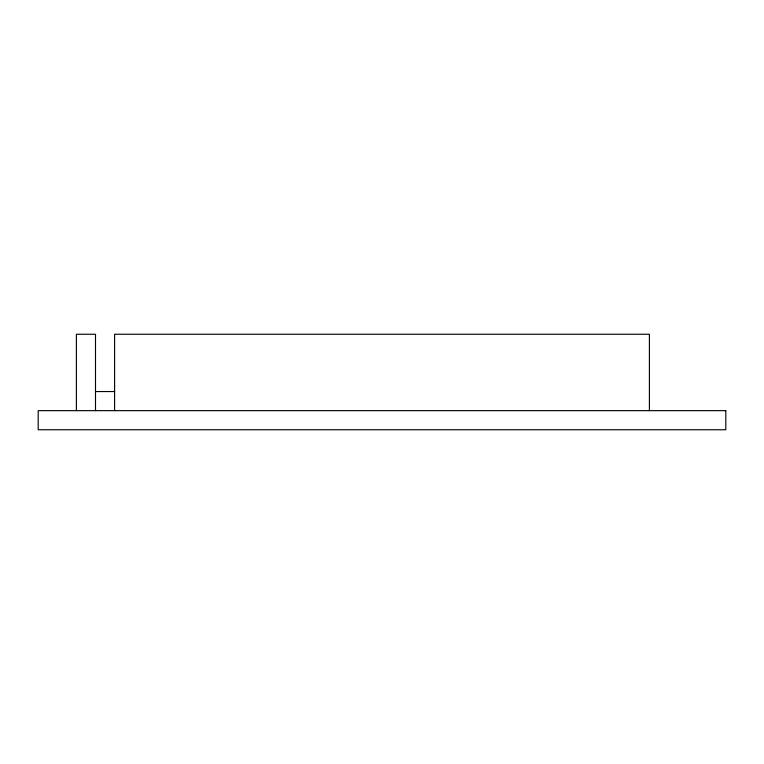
<?xml version="1.0" encoding="UTF-8"?>
<svg xmlns="http://www.w3.org/2000/svg" width="764" height="764" viewBox="0 0 764 764"><rect width="100%" height="100%" fill="white"/><g stroke="black" fill="none" stroke-linecap="round" stroke-linejoin="round"><path stroke-width="1.15" d="M95.5 391.55L114.6 391.55M649.4 410.65L649.4 334.25L114.6 334.25L114.6 410.65M95.5 410.65L95.5 334.25L76.4 334.25L76.4 410.65M725.8 410.65L38.2 410.65L38.2 429.75L725.8 429.75L725.8 410.65"/></g></svg>
